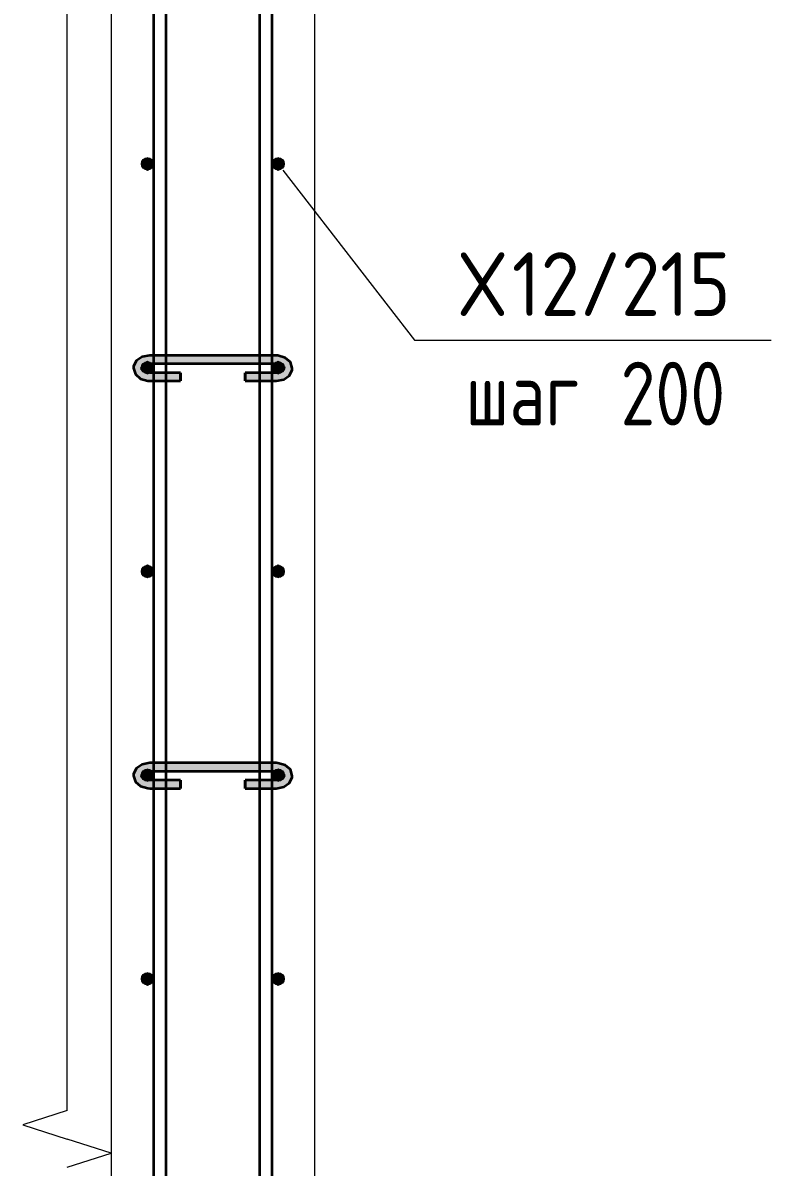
# Model space of a CAD drawing. Header units: millimetres. Extents: x 30199 to 69236, y -5153 to 33423.
# Drawn here: x 60010 to 60745, y -1765 to -642 of the extents above; entities that cross this region are included whole.
import ezdxf

# ---------------------------------------------------------------- set-up
doc = ezdxf.new("R2010")
doc.units = ezdxf.units.MM
for name, color, linetype, lineweight in [('AA_Oformlenie', 7, 'Continuous', 9), ('AA_Vinoska', 7, 'Continuous', 9), ('AF_Stena_Опалубка', 253, 'Continuous', 20), ('KR_Armatura', 7, 'Continuous', 20), ('KR_Armatura_Tonkie', 7, 'Continuous', 20)]:
    doc.layers.add(name, color=color, linetype=linetype, lineweight=lineweight)
doc.styles.add('ISOCPEUR_1', font='isocpeur.ttf', dxfattribs={"width": 0.9, "height": 62.5})
doc.styles.add('ISOCPEUR_8', font='isocpeur.ttf', dxfattribs={"width": 0.8, "height": 62.5})

# ---------------------------------------------------------------- blocks, each defined once
blk = doc.blocks.new('261_Шпилька массив _НесАрм_РабПлоск_ - 8 А240-4169543-1-1 Армирование')
at = {"layer": 'KR_Armatura_Tonkie', "lineweight": 35}
for points in [[(-32797.1, -991.8), (-32797.1, -985), (-32803.2, -983.5), (-32804.6, -981.8), (-32805.1, -980.5), (-32804, -977.7), (-32800.5, -975.5), (-32797.1, -974.8), (-32797.1, -968), (-32803.1, -969), (-32805.9, -970.3), (-32809.6, -973.4), (-32811.8, -976.2), (-32813.1, -980.5), (-32811.8, -984.8), (-32808.4, -988.5), (-32803, -991), (-32800.5, -991.3)], [(-32795.8, -974.8), (-32673.2, -974.8), (-32673.2, -968), (-32797.1, -968.1), (-32797.1, -974.8)], [(-32676.9, -976), (-32673.2, -975.9), (-32673.2, -974.8), (-32797.1, -974.8), (-32797.1, -976), (-32688.9, -976)], [(-32673.2, -991.8), (-32667.1, -990.9), (-32661.9, -988.5), (-32658.4, -984.8), (-32657.2, -980.5), (-32658.4, -976.2), (-32660.8, -972.6), (-32666, -969.4), (-32673.2, -968.1), (-32673.2, -974.8), (-32669.2, -975.6), (-32666.3, -977.7), (-32665.3, -980.7), (-32666, -982.3), (-32667.8, -983.7), (-32673.2, -985.1), (-32673.2, -991)], [(-32766.9, -991.8), (-32766.8, -991.8), (-32766.9, -985), (-32797.1, -985.1), (-32797.1, -991.8), (-32781, -991.8)], [(-32673.2, -991.8), (-32673.2, -985), (-32703.5, -985.1), (-32703.5, -991.8), (-32676.9, -991.8)], [(-32766.9, -993), (-32766.8, -992.8), (-32766.9, -991.8), (-32797.1, -991.8), (-32797.1, -993), (-32781, -993)], [(-32676.9, -993), (-32673.2, -992.8), (-32673.2, -991.8), (-32703.5, -991.8), (-32703.5, -993), (-32682.8, -993)], [(-32797.1, -1391.8), (-32797.1, -1385), (-32803.2, -1383.5), (-32804.6, -1381.8), (-32805.1, -1380.5), (-32804, -1377.7), (-32800.5, -1375.5), (-32797.1, -1374.8), (-32797.1, -1368), (-32803.1, -1369), (-32805.9, -1370.3), (-32809.6, -1373.4), (-32811.8, -1376.2), (-32813.1, -1380.5), (-32811.8, -1384.8), (-32808.4, -1388.5), (-32803, -1391), (-32800.5, -1391.3)], [(-32733.3, -1374.8), (-32673.2, -1374.8), (-32673.2, -1368), (-32797.1, -1368.1), (-32797.1, -1374.8), (-32766.9, -1374.8)], [(-32673.2, -1391.8), (-32666.9, -1390.9), (-32661.9, -1388.5), (-32658.4, -1384.8), (-32657.2, -1380.5), (-32658.4, -1376.2), (-32660.8, -1372.6), (-32666, -1369.4), (-32673.2, -1368.1), (-32673.2, -1374.8), (-32669.2, -1375.6), (-32666.3, -1377.7), (-32665.3, -1380.7), (-32666, -1382.3), (-32667.8, -1383.7), (-32673.2, -1385.1), (-32673.2, -1391)], [(-32676.9, -1376), (-32673.2, -1375.9), (-32673.2, -1374.8), (-32797.1, -1374.8), (-32797.1, -1376), (-32682.8, -1376)], [(-32797.1, -1391.8), (-32766.8, -1391.8), (-32766.9, -1385), (-32797.1, -1385.1), (-32797.1, -1391)], [(-32766.9, -1393), (-32766.8, -1392.8), (-32766.9, -1391.8), (-32797.1, -1391.8), (-32797.1, -1393), (-32781, -1393)], [(-32676.9, -1391.8), (-32673.2, -1391.8), (-32673.2, -1385), (-32703.5, -1385.1), (-32703.5, -1391.8), (-32688.9, -1391.8)], [(-32699.6, -1393), (-32673.2, -1392.8), (-32673.2, -1391.8), (-32703.5, -1391.8), (-32703.5, -1393)]]:
    blk.add_hatch(color=256, dxfattribs=at).paths.add_polyline_path(points)
h = blk.add_hatch(color=256, dxfattribs=at)
h.paths.add_polyline_path([(-32797.1, -993), (-32797.1, -991.8), (-32803.2, -990.9), (-32808.4, -988.5), (-32809.1, -988.1), (-32804.6, -991.3), (-32803.1, -992), (-32800.5, -992.4)])
h.paths.add_polyline_path([(-32804.5, -979), (-32803.2, -977.4), (-32797.1, -975.9), (-32797.1, -974.8), (-32801.5, -975.9), (-32804, -977.7), (-32804.2, -978.3)])
h = blk.add_hatch(color=256, dxfattribs=at)
h.paths.add_polyline_path([(-32673.2, -993), (-32665.7, -991.5), (-32660.8, -988.4), (-32658.4, -984.8), (-32661.9, -988.5), (-32667.1, -990.9), (-32673.2, -991.9), (-32673.2, -992.8)])
h.paths.add_polyline_path([(-32666, -978.6), (-32666.3, -977.7), (-32669.9, -975.5), (-32673.2, -974.8), (-32673.2, -976), (-32672.6, -976.1), (-32666, -978.6)])
h = blk.add_hatch(color=256, dxfattribs=at)
h.paths.add_polyline_path([(-32797.1, -1393), (-32797.1, -1391.8), (-32803.4, -1390.9), (-32808.4, -1388.5), (-32809.1, -1388.1), (-32804.6, -1391.3), (-32803.1, -1392), (-32800.5, -1392.4)])
h.paths.add_polyline_path([(-32804.5, -1379), (-32803.2, -1377.4), (-32797.1, -1375.9), (-32797.1, -1374.8), (-32801.1, -1375.6), (-32804, -1377.7), (-32804.2, -1378.3)])
h = blk.add_hatch(color=256, dxfattribs=at)
h.paths.add_polyline_path([(-32673.2, -1393), (-32665.7, -1391.5), (-32660.8, -1388.4), (-32658.4, -1384.8), (-32661.9, -1388.5), (-32667.3, -1391), (-32673.2, -1391.8), (-32673.2, -1392.8)])
h.paths.add_polyline_path([(-32666, -1378.6), (-32666.3, -1377.7), (-32669.9, -1375.5), (-32673.2, -1374.8), (-32673.2, -1376), (-32672.6, -1376.1), (-32666, -1378.6)])
for p, q in [((-32793, -968), (-32797.1, -968)), ((-32797.1, -976), (-32793, -976)), ((-32781, -968), (-32793, -968)), ((-32793, -976), (-32781, -976)), ((-32688.9, -968), (-32781, -968)), ((-32781, -976), (-32688.9, -976)), ((-32676.9, -968), (-32688.9, -968)), ((-32688.9, -976), (-32676.9, -976)), ((-32673.2, -968), (-32676.9, -968)), ((-32676.9, -976), (-32673.2, -976)), ((-32793, -985), (-32797.1, -985)), ((-32781, -985), (-32793, -985)), ((-32766.8, -985), (-32781, -985)), ((-32766.8, -985), (-32766.8, -991.8)), ((-32766.8, -986.2), (-32766.8, -985.1)), ((-32766.8, -992.8), (-32766.8, -986.2)), ((-32688.9, -985), (-32703.5, -985)), ((-32703.5, -991.8), (-32703.5, -985)), ((-32703.5, -985.1), (-32703.5, -986.2)), ((-32703.5, -986.2), (-32703.5, -992.8)), ((-32676.9, -985), (-32688.9, -985)), ((-32673.2, -985), (-32676.9, -985)), ((-32797.1, -993), (-32793, -993)), ((-32793, -993), (-32781, -993)), ((-32781, -993), (-32766.8, -993)), ((-32766.8, -991.8), (-32766.8, -993)), ((-32703.5, -993), (-32703.5, -991.8)), ((-32703.5, -993), (-32688.9, -993)), ((-32688.9, -993), (-32676.9, -993)), ((-32676.9, -993), (-32673.2, -993)), ((-32793, -1368), (-32797.1, -1368)), ((-32781, -1368), (-32793, -1368)), ((-32688.9, -1368), (-32781, -1368)), ((-32676.9, -1368), (-32688.9, -1368)), ((-32673.2, -1368), (-32676.9, -1368)), ((-32797.1, -1376), (-32793, -1376)), ((-32793, -1376), (-32781, -1376)), ((-32781, -1376), (-32688.9, -1376)), ((-32688.9, -1376), (-32676.9, -1376)), ((-32676.9, -1376), (-32673.2, -1376)), ((-32793, -1385), (-32797.1, -1385)), ((-32781, -1385), (-32793, -1385)), ((-32766.8, -1385), (-32781, -1385)), ((-32766.8, -1385), (-32766.8, -1391.8)), ((-32766.8, -1386.2), (-32766.8, -1385.1)), ((-32766.8, -1392.8), (-32766.8, -1386.2)), ((-32766.8, -1391.8), (-32766.8, -1393)), ((-32688.9, -1385), (-32703.5, -1385)), ((-32703.5, -1391.8), (-32703.5, -1385)), ((-32703.5, -1385.1), (-32703.5, -1386.2)), ((-32703.5, -1386.2), (-32703.5, -1392.8)), ((-32703.5, -1393), (-32703.5, -1391.8)), ((-32676.9, -1385), (-32688.9, -1385)), ((-32673.2, -1385), (-32676.9, -1385)), ((-32797.1, -1393), (-32793, -1393)), ((-32793, -1393), (-32781, -1393)), ((-32781, -1393), (-32766.8, -1393)), ((-32703.5, -1393), (-32688.9, -1393)), ((-32688.9, -1393), (-32676.9, -1393)), ((-32676.9, -1393), (-32673.2, -1393))]:
    blk.add_line(p, q, dxfattribs=at)
at = {"layer": 'KR_Armatura_Tonkie', "lineweight": 35, "flags": 128}
for points in [[(-32797.1, -968), (-32804.6, -969.5), (-32810.3, -973.4), (-32812.9, -978.9), (-32813.1, -980.5)], [(-32805.1, -980.5), (-32804.1, -978.5), (-32800.3, -976.4), (-32797.1, -976)], [(-32657.2, -980.5), (-32659.1, -974.6), (-32664.1, -970.2), (-32671.4, -968.1), (-32673.2, -968)], [(-32673.2, -976), (-32668.2, -977.1), (-32665.6, -979.3), (-32665.2, -980.5)], [(-32813.1, -980.5), (-32811.2, -986.4), (-32806.2, -990.8), (-32798.9, -992.9), (-32797.1, -993)], [(-32797.1, -985), (-32802.1, -983.9), (-32804.7, -981.7), (-32805.1, -980.5)], [(-32673.2, -993), (-32665.6, -991.5), (-32660, -987.6), (-32657.3, -982.1), (-32657.2, -980.5)], [(-32665.2, -980.5), (-32666.2, -982.5), (-32669.9, -984.5), (-32673.2, -985)], [(-32797.1, -1368), (-32804.6, -1369.5), (-32810.3, -1373.4), (-32812.9, -1378.9), (-32813.1, -1380.5)], [(-32657.2, -1380.5), (-32659.1, -1374.6), (-32664.1, -1370.2), (-32671.4, -1368.1), (-32673.2, -1368)], [(-32813.1, -1380.5), (-32811.2, -1386.4), (-32806.2, -1390.8), (-32798.9, -1392.9), (-32797.1, -1393)], [(-32805.1, -1380.5), (-32804.1, -1378.5), (-32800.3, -1376.4), (-32797.1, -1376)], [(-32797.1, -1385), (-32802.1, -1383.9), (-32804.7, -1381.7), (-32805.1, -1380.5)], [(-32673.2, -1376), (-32668.2, -1377.1), (-32665.6, -1379.3), (-32665.2, -1380.5)], [(-32673.2, -1393), (-32665.6, -1391.5), (-32660, -1387.6), (-32657.3, -1382.1), (-32657.2, -1380.5)], [(-32665.2, -1380.5), (-32666.2, -1382.5), (-32669.9, -1384.5), (-32673.2, -1385)]]:
    blk.add_lwpolyline(points, dxfattribs=at)
blk = doc.blocks.new('011_Прямоугольник обрыва _ЭлУзла_ - 011_Прямоугольник обрыва _ЭлУзла_-4170471-1-1 Армирование')
at = {"layer": 'AA_Oformlenie'}
blk.add_line((-32878.2, -1709.1), (-32878.2, 800.1), dxfattribs=at)
blk = doc.blocks.new('042_М_Арматуры - Диам длина поз _ Комментарий-3662934-1-1 Армирование')
at = {"layer": 'AA_Vinoska'}
blk.add_line((-32056.3, -2470.4), (-31706.3, -2470.4), dxfattribs=at)

msp = doc.modelspace()

# ---------------------------------------------------------------- hatches: boundary and pattern name
at = {"layer": 'KR_Armatura'}
h = msp.add_hatch(color=256, dxfattribs=at)
edge = h.paths.add_edge_path()
edge.add_arc((60132.81, -779.9998), 6, 0, 360)
for points in [[(60132.81, -785.9998), (60138.0061, -782.9998), (60138.0061, -776.9998), (60132.81, -773.9998), (60127.6138, -776.9998), (60127.6138, -782.9998)], [(60260.9313, -785.9998), (60266.1275, -782.9998), (60266.1275, -776.9998), (60260.9313, -773.9998), (60255.7352, -776.9998), (60255.7352, -782.9998)], [(60132.81, -985.9998), (60138.0061, -982.9998), (60138.0061, -976.9998), (60132.81, -973.9998), (60127.6138, -977.1064), (60127.6138, -982.9998), (60131.5377, -985.2652)], [(60260.9313, -985.9998), (60266.1275, -982.9998), (60266.0168, -976.9359), (60260.9313, -973.9998), (60255.7352, -977.1064), (60255.7352, -982.9998)], [(60132.81, -1185.9998), (60138.0061, -1182.9998), (60138.0061, -1176.9998), (60132.81, -1173.9998), (60127.6138, -1176.9998), (60127.6138, -1182.9998), (60129.3162, -1183.9826)], [(60260.9313, -1185.9998), (60266.1275, -1182.9998), (60266.1275, -1176.9998), (60260.9313, -1173.9998), (60255.7352, -1176.9998), (60255.7352, -1182.9998), (60257.4375, -1183.9826)], [(60132.81, -1385.9998), (60138.0061, -1382.9998), (60138.0061, -1376.9998), (60132.81, -1373.9998), (60127.6138, -1376.9998), (60127.6138, -1382.9998), (60131.5377, -1385.2652)], [(60260.9313, -1385.9998), (60266.1275, -1382.9998), (60266.0168, -1376.9359), (60260.9313, -1373.9998), (60255.7352, -1376.9998), (60255.7352, -1382.9998)], [(60132.81, -1585.9998), (60138.0061, -1582.9998), (60138.0061, -1576.9998), (60132.81, -1573.9998), (60127.6138, -1576.9998), (60127.6138, -1582.9998)], [(60260.9313, -1585.9998), (60266.1275, -1582.9998), (60266.1275, -1576.9998), (60260.9313, -1573.9998), (60255.7352, -1576.9998), (60255.7352, -1582.9998)]]:
    msp.add_hatch(color=256, dxfattribs=at).paths.add_polyline_path(points)
h = msp.add_hatch(color=256, dxfattribs=at)
edge = h.paths.add_edge_path()
edge.add_arc((60260.9313, -779.9998), 6, 0, 360)
h = msp.add_hatch(color=256, dxfattribs=at)
edge = h.paths.add_edge_path()
edge.add_arc((60132.81, -979.9998), 6, 0, 360)
h = msp.add_hatch(color=256, dxfattribs=at)
edge = h.paths.add_edge_path()
edge.add_arc((60260.9313, -979.9998), 6, 0, 360)
h = msp.add_hatch(color=256, dxfattribs=at)
edge = h.paths.add_edge_path()
edge.add_arc((60132.81, -1179.9998), 6, 0, 360)
h = msp.add_hatch(color=256, dxfattribs=at)
edge = h.paths.add_edge_path()
edge.add_arc((60260.9313, -1179.9998), 6, 0, 360)
h = msp.add_hatch(color=256, dxfattribs=at)
edge = h.paths.add_edge_path()
edge.add_arc((60132.81, -1379.9998), 6, 0, 360)
h = msp.add_hatch(color=256, dxfattribs=at)
edge = h.paths.add_edge_path()
edge.add_arc((60260.9313, -1379.9998), 6, 0, 360)
h = msp.add_hatch(color=256, dxfattribs=at)
edge = h.paths.add_edge_path()
edge.add_arc((60132.81, -1579.9998), 6, 0, 360)
h = msp.add_hatch(color=256, dxfattribs=at)
edge = h.paths.add_edge_path()
edge.add_arc((60260.9313, -1579.9998), 6, 0, 360)

# ---------------------------------------------------------------- linework, layer by layer
at = {"layer": 'AA_Vinoska'}
for p, q in [((60265.3999, -786.0504), (60394.6023, -953.095)), ((60053.8098, -1709.0938), (60010.4848, -1723.171)), ((60010.4848, -1723.171), (60053.8098, -1737.2481)), ((60097.1111, -1750.9981), (60053.8098, -1737.2481)), ((60053.8098, -1764.7481), (60097.1111, -1750.9981))]:
    msp.add_line(p, q, dxfattribs=at)
at = {"layer": 'AF_Stena_Опалубка'}
for p, q in [((60296.9661, -2630), (60296.9661, 1265)), ((60096.9661, 813.7879), (60096.9661, -1750.9521)), ((60096.9661, -1751.0442), (60096.9661, -2630))]:
    msp.add_line(p, q, dxfattribs=at)
at = {"layer": 'KR_Armatura'}
for p, q in [((60132.81, -773.9998), (60127.6138, -776.9998)), ((60138.0061, -776.9998), (60132.81, -773.9998)), ((60260.9313, -773.9998), (60255.7352, -776.9998)), ((60266.1275, -776.9998), (60260.9313, -773.9998)), ((60127.6138, -776.9998), (60127.6138, -782.9998)), ((60127.6138, -782.9998), (60132.81, -785.9998)), ((60132.81, -785.9998), (60138.0061, -782.9998)), ((60138.0061, -782.9998), (60138.0061, -776.9998)), ((60255.7352, -776.9998), (60255.7352, -782.9998)), ((60255.7352, -782.9998), (60260.9313, -785.9998)), ((60260.9313, -785.9998), (60266.1275, -782.9998)), ((60266.1275, -782.9998), (60266.1275, -776.9998)), ((60132.81, -973.9998), (60127.6138, -977.1064)), ((60127.6138, -977.1064), (60127.6138, -982.9998)), ((60138.0061, -976.9998), (60132.81, -973.9998)), ((60138.0061, -982.9998), (60138.0061, -976.9998)), ((60260.9313, -973.9998), (60255.7352, -977.1064)), ((60255.7352, -977.1064), (60255.7352, -982.9998)), ((60266.0168, -976.9359), (60260.9313, -973.9998)), ((60266.1275, -982.9998), (60266.0168, -976.9359)), ((60127.6138, -982.9998), (60131.5377, -985.2652)), ((60131.5377, -985.2652), (60132.81, -985.9998)), ((60132.81, -985.9998), (60138.0061, -982.9998)), ((60255.7352, -982.9998), (60260.9313, -985.9998)), ((60260.9313, -985.9998), (60266.1275, -982.9998)), ((60132.81, -1173.9998), (60127.6138, -1176.9998)), ((60127.6138, -1176.9998), (60127.6138, -1182.9998)), ((60138.0061, -1176.9998), (60132.81, -1173.9998)), ((60138.0061, -1182.9998), (60138.0061, -1176.9998)), ((60260.9313, -1173.9998), (60255.7352, -1176.9998)), ((60255.7352, -1176.9998), (60255.7352, -1182.9998)), ((60266.1275, -1176.9998), (60260.9313, -1173.9998)), ((60266.1275, -1182.9998), (60266.1275, -1176.9998)), ((60127.6138, -1182.9998), (60129.3162, -1183.9826)), ((60129.3162, -1183.9826), (60132.81, -1185.9998)), ((60132.81, -1185.9998), (60138.0061, -1182.9998)), ((60255.7352, -1182.9998), (60257.4375, -1183.9826)), ((60257.4375, -1183.9826), (60260.9313, -1185.9998)), ((60260.9313, -1185.9998), (60266.1275, -1182.9998)), ((60132.81, -1373.9998), (60127.6138, -1376.9998)), ((60127.6138, -1376.9998), (60127.6138, -1382.9998)), ((60138.0061, -1376.9998), (60132.81, -1373.9998)), ((60138.0061, -1382.9998), (60138.0061, -1376.9998)), ((60260.9313, -1373.9998), (60255.7352, -1376.9998)), ((60255.7352, -1376.9998), (60255.7352, -1382.9998)), ((60266.0168, -1376.9359), (60260.9313, -1373.9998)), ((60266.1275, -1382.9998), (60266.0168, -1376.9359)), ((60127.6138, -1382.9998), (60131.5377, -1385.2652)), ((60131.5377, -1385.2652), (60132.81, -1385.9998)), ((60132.81, -1385.9998), (60138.0061, -1382.9998)), ((60255.7352, -1382.9998), (60260.9313, -1385.9998)), ((60260.9313, -1385.9998), (60266.1275, -1382.9998)), ((60132.81, -1573.9998), (60127.6138, -1576.9998)), ((60127.6138, -1576.9998), (60127.6138, -1582.9998)), ((60127.6138, -1582.9998), (60132.81, -1585.9998)), ((60138.0061, -1576.9998), (60132.81, -1573.9998)), ((60132.81, -1585.9998), (60138.0061, -1582.9998)), ((60138.0061, -1582.9998), (60138.0061, -1576.9998)), ((60260.9313, -1573.9998), (60255.7352, -1576.9998)), ((60255.7352, -1576.9998), (60255.7352, -1582.9998)), ((60255.7352, -1582.9998), (60260.9313, -1585.9998)), ((60266.1275, -1576.9998), (60260.9313, -1573.9998)), ((60260.9313, -1585.9998), (60266.1275, -1582.9998)), ((60266.1275, -1582.9998), (60266.1275, -1576.9998))]:
    msp.add_line(p, q, dxfattribs=at)
for centre in [(60132.81, -779.9998), (60260.9313, -779.9998), (60132.81, -979.9998), (60260.9313, -979.9998), (60132.81, -1179.9998), (60260.9313, -1179.9998), (60132.81, -1379.9998), (60260.9313, -1379.9998), (60132.81, -1579.9998), (60260.9313, -1579.9998)]:
    msp.add_circle(centre, 6, dxfattribs=at)
at = {"layer": 'KR_Armatura_Tonkie', "lineweight": 35}
for p, q in [((60139.0008, -2630), (60139.0008, 1257)), ((60151.0008, -2622), (60151.0008, 1257)), ((60243.1222, -2622), (60243.1222, 1257)), ((60255.1222, -2622), (60255.1222, 1257))]:
    msp.add_line(p, q, dxfattribs=at)

# ---------------------------------------------------------------- block references
at = {"layer": 'AA_Oformlenie'}
msp.add_blockref('011_Прямоугольник обрыва _ЭлУзла_ - 011_Прямоугольник обрыва _ЭлУзла_-4170471-1-1 Армирование', (92932.0277, 0), dxfattribs=at)
at = {"layer": 'AA_Vinoska'}
msp.add_blockref('042_М_Арматуры - Диам длина поз _ Комментарий-3662934-1-1 Армирование', (92450.8718, 1517.3042), dxfattribs=at)
at = {"layer": 'KR_Armatura_Tonkie', "lineweight": 35}
msp.add_blockref('261_Шпилька массив _НесАрм_РабПлоск_ - 8 А240-4169543-1-1 Армирование', (92932.0277, 0), dxfattribs=at)

# ---------------------------------------------------------------- texts
at = {"layer": 'AA_Vinoska', "char_height": 62.5, "attachment_point": 1}
for s, insert, width, style in [('\\fISOCPEUR|b0|i0|c204|p34|;\\W.9;Х', (60439.6808, -866.7424), 61.329094, 'ISOCPEUR_1'), ('12/215', (60490.2824, -866.7424), 263.354344, 'ISOCPEUR_1'), (' 200', (60565.0287, -974.2187), 166.751, 'ISOCPEUR_8'), ('шаг', (60444.6433, -974.2187), 145.907125, 'ISOCPEUR_8')]:
    msp.add_mtext(s, dxfattribs=dict(at, insert=insert, width=width, style=style))

doc.saveas('drawing.dxf')
